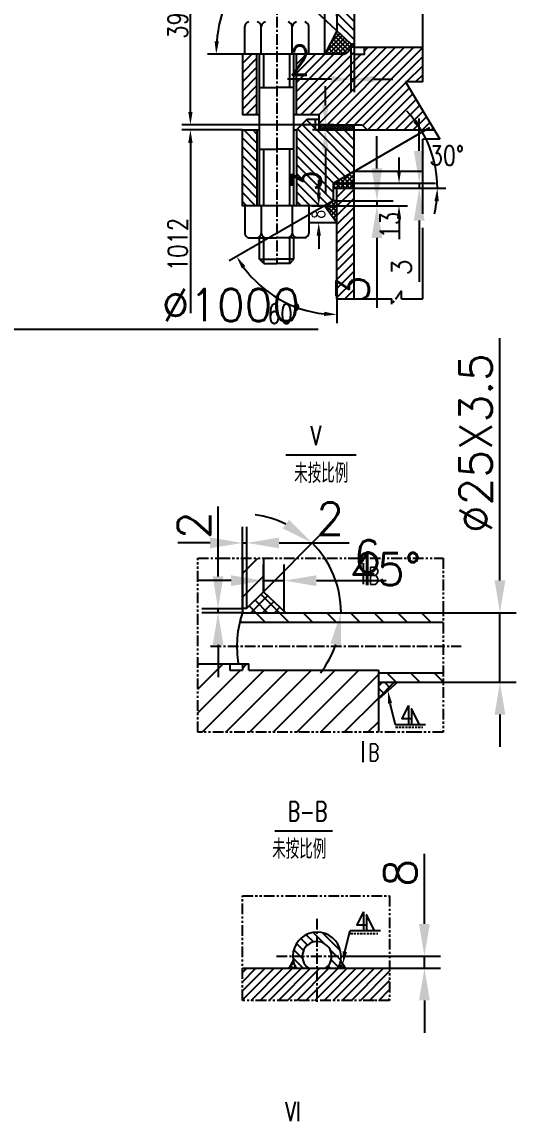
# Model space of a CAD drawing. Header units: millimetres. Extents: x 394735 to 397054, y -22030 to -21189.
# Drawn here: x 396721.7 to 396836.6, y -21728.9 to -21473.5 of the extents above; entities that cross this region are included whole.
import ezdxf

# ---------------------------------------------------------------- set-up
doc = ezdxf.new("R2010")
doc.units = ezdxf.units.MM
for name, pattern in [('CENTERX2', [4, 2.5, -0.5, 0.5, -0.5]), ('HIDDENX2', [0.75, 0.5, -0.25]), ('PHANTOMX2', [5, 2.5, -0.5, 0.5, -0.5, 0.5, -0.5])]:
    doc.linetypes.add(name, pattern=pattern)
for name, color, linetype in [('16CEN', 6, 'CENTERX2'), ('16CON', 4, 'Continuous'), ('16CON2', 3, 'Continuous'), ('16DAS', 2, 'HIDDENX2'), ('16DIM', 3, 'Continuous'), ('PHANTOMX2', 3, 'PHANTOMX2')]:
    doc.layers.add(name, color=color, linetype=linetype)
doc.styles.add('HZ', font='txt', dxfattribs={"width": 0.8, "bigfont": 'HZTXT.SHX'})
doc.styles.get("Standard").update_dxf_attribs({"font": 'txt', "bigfont": 'gbcbig.shx'})
doc.dimstyles.get("Standard").update_dxf_attribs({"dimscale": 1.5, "dimtxt": 5, "dimasz": 5, "dimexe": 2.5, "dimexo": 0, "dimgap": 1.25, "dimtad": 3, "dimdec": 0, "dimdsep": 46, "dimtxsty": 'Standard', "dimcen": 0, "dimaunit": 1, "dimadec": 0, "dimazin": 0, "dimtfac": 1, "dimtdec": 4, "dimtmove": 0, "dimatfit": 1, "dimfxl": 1, "dimtolj": 1, "dimtzin": 0, "dimarcsym": 0})
pattern_1 = [(135, (396222.3366, -21974.4197), (-1.0606602, -1.0606602), [])]
pattern_2 = [(45, (396222.3366, -21974.4197), (-1.0606602, 1.0606602), [])]
pattern_3 = [(45, (395294.6526, -22050.5943), (-2.75244, 2.75244), [])]

# ---------------------------------------------------------------- blocks, each defined once
blk = doc.blocks.new('*D781')
at = {"layer": '16DIM', "color": 0, "lineweight": -2}
for p, q in [((396792.14, -21481.02), (396792.14, -21464.66)), ((396794.94, -21472.12), (396794.94, -21464.66)), ((396787.64, -21467.66), (396783.14, -21467.66)), ((396792.14, -21467.66), (396794.94, -21467.66)), ((396799.44, -21467.66), (396809.64, -21467.66))]:
    blk.add_line(p, q, dxfattribs=at)
at = {"layer": '16DIM', "color": 0}
for points in [[(396787.64, -21466.91), (396787.64, -21468.41), (396792.14, -21467.66)], [(396799.44, -21466.91), (396799.44, -21468.41), (396794.94, -21467.66)]]:
    blk.add_solid(points, dxfattribs=at)
at = {"layer": 'Defpoints', "color": 0}
for p in [(396794.94, -21467.66), (396794.94, -21472.12), (396792.14, -21481.02)]:
    blk.add_point(p, dxfattribs=at)
at = {"layer": '16DIM', "color": 0, "insert": (396806.79, -21463.23), "char_height": 6.75, "attachment_point": 5, "style": 'HZ'}
blk.add_mtext('\\A1;8', dxfattribs=at)
blk = doc.blocks.new('*D786')
at = {"layer": '16DIM', "color": 0, "lineweight": -2}
for p, q in [((396798.14, -21478.62), (396798.14, -21489.84)), ((396798.94, -21478.62), (396798.94, -21489.84)), ((396793.64, -21486.84), (396783.44, -21486.84)), ((396798.94, -21486.84), (396798.14, -21486.84)), ((396803.44, -21486.84), (396807.94, -21486.84))]:
    blk.add_line(p, q, dxfattribs=at)
at = {"layer": '16DIM', "color": 0}
for points in [[(396793.64, -21486.09), (396793.64, -21487.59), (396798.14, -21486.84)], [(396803.44, -21486.09), (396803.44, -21487.59), (396798.94, -21486.84)]]:
    blk.add_solid(points, dxfattribs=at)
at = {"layer": 'Defpoints', "color": 0}
for p in [(396798.14, -21478.62), (396798.94, -21478.62), (396798.14, -21486.84)]:
    blk.add_point(p, dxfattribs=at)
at = {"layer": '16DIM', "color": 0, "insert": (396786.29, -21482.41), "char_height": 6.75, "attachment_point": 5, "style": 'HZ'}
blk.add_mtext('\\A1;2', dxfattribs=at)
blk = doc.blocks.new('*D787')
at = {"layer": '16DIM', "color": 0, "lineweight": -2}
for p, q in [((396792.24, -21492.92), (396792.24, -21488.42)), ((396794.22, -21497.42), (396789.24, -21497.42)), ((396794.17, -21498.62), (396789.24, -21498.62)), ((396792.24, -21497.42), (396792.24, -21498.62)), ((396792.24, -21503.12), (396792.24, -21513.32))]:
    blk.add_line(p, q, dxfattribs=at)
at = {"layer": '16DIM', "color": 0}
for points in [[(396791.49, -21492.92), (396792.99, -21492.92), (396792.24, -21497.42)], [(396791.49, -21503.12), (396792.99, -21503.12), (396792.24, -21498.62)]]:
    blk.add_solid(points, dxfattribs=at)
at = {"layer": 'Defpoints', "color": 0}
for p in [(396792.24, -21498.62), (396794.17, -21498.62), (396794.22, -21497.42)]:
    blk.add_point(p, dxfattribs=at)
at = {"layer": '16DIM', "color": 0, "insert": (396787.81, -21510.47), "char_height": 6.75, "attachment_point": 5, "rotation": 90, "style": 'HZ'}
blk.add_mtext('\\A1;3', dxfattribs=at)
blk = doc.blocks.new('*D573')
at = {"layer": '16CON2', "color": 0, "lineweight": -2}
for p, q in [((396804.24, -21507.57), (396804.24, -21500.07)), ((396791.37, -21516.22), (396807.99, -21516.22)), ((396794.94, -21515.07), (396807.99, -21515.07)), ((396804.24, -21515.07), (396804.24, -21516.22)), ((396804.24, -21523.72), (396804.24, -21539.97))]:
    blk.add_line(p, q, dxfattribs=at)
at = {"layer": '16CON2', "color": 0}
for points in [[(396802.99, -21507.57), (396805.49, -21507.57), (396804.24, -21515.07)], [(396802.99, -21523.72), (396805.49, -21523.72), (396804.24, -21516.22)]]:
    blk.add_solid(points, dxfattribs=at)
at = {"layer": 'Defpoints', "color": 0}
for p in [(396791.37, -21516.22), (396794.94, -21515.07), (396804.24, -21516.22)]:
    blk.add_point(p, dxfattribs=at)
at = {"layer": '16CON2', "color": 0, "insert": (396798.62, -21535.59), "char_height": 7.5, "attachment_point": 5, "rotation": 90}
blk.add_mtext('\\A1;3', dxfattribs=at)
blk = doc.blocks.new('*D574')
at = {"layer": '16CON2', "color": 3, "lineweight": -2}
for p, q in [((396814.07, -21503.49), (396814.07, -21495.99)), ((396812.11, -21510.99), (396817.82, -21510.99)), ((396814.07, -21510.99), (396814.07, -21512.19)), ((396812.79, -21512.19), (396817.82, -21512.19)), ((396814.07, -21519.69), (396814.07, -21533.94))]:
    blk.add_line(p, q, dxfattribs=at)
at = {"layer": '16CON2', "color": 3}
for points in [[(396812.82, -21503.49), (396815.32, -21503.49), (396814.07, -21510.99)], [(396812.82, -21519.69), (396815.32, -21519.69), (396814.07, -21512.19)]]:
    blk.add_solid(points, dxfattribs=at)
at = {"layer": 'Defpoints', "color": 0}
for p in [(396812.11, -21510.99), (396812.79, -21512.19), (396814.07, -21512.19)]:
    blk.add_point(p, dxfattribs=at)
at = {"layer": '16CON2', "color": 0, "insert": (396809.94, -21530.56), "char_height": 4.5, "attachment_point": 5, "rotation": 90}
blk.add_mtext('\\A1;3', dxfattribs=at)
blk = doc.blocks.new('*D575')
at = {"layer": '16CON2', "color": 0, "lineweight": -2}
for p, q in [((396767.29, -21602.36), (396767.29, -21586.11)), ((396773.06, -21609.86), (396763.54, -21609.86)), ((396773.3, -21610.79), (396763.54, -21610.79)), ((396767.29, -21610.79), (396767.29, -21609.86)), ((396767.29, -21618.29), (396767.29, -21625.79))]:
    blk.add_line(p, q, dxfattribs=at)
at = {"layer": '16CON2', "color": 0}
for points in [[(396766.04, -21602.36), (396768.54, -21602.36), (396767.29, -21609.86)], [(396766.04, -21618.29), (396768.54, -21618.29), (396767.29, -21610.79)]]:
    blk.add_solid(points, dxfattribs=at)
at = {"layer": 'Defpoints', "color": 0}
for p in [(396767.29, -21609.86), (396773.06, -21609.86), (396773.3, -21610.79)]:
    blk.add_point(p, dxfattribs=at)
at = {"layer": '16CON2', "color": 0, "insert": (396761.67, -21590.48), "char_height": 7.5, "attachment_point": 5, "rotation": 90}
blk.add_mtext('\\A1;2', dxfattribs=at)
blk = doc.blocks.new('*D576')
at = {"layer": '16CON2', "color": 0, "lineweight": -2}
for p, q in [((396832.84, -21603.29), (396832.84, -21547.04)), ((396817.84, -21610.79), (396836.59, -21610.79)), ((396832.84, -21626.95), (396832.84, -21610.79)), ((396818.77, -21626.95), (396836.59, -21626.95)), ((396832.84, -21634.45), (396832.84, -21641.95))]:
    blk.add_line(p, q, dxfattribs=at)
at = {"layer": '16CON2', "color": 0}
for points in [[(396831.59, -21603.29), (396834.09, -21603.29), (396832.84, -21610.79)], [(396831.59, -21634.45), (396834.09, -21634.45), (396832.84, -21626.95)]]:
    blk.add_solid(points, dxfattribs=at)
at = {"layer": 'Defpoints', "color": 0}
for p in [(396817.84, -21610.79), (396832.84, -21610.79), (396818.77, -21626.95)]:
    blk.add_point(p, dxfattribs=at)
at = {"layer": '16CON2', "color": 0, "insert": (396827.21, -21571.41), "char_height": 7.5, "attachment_point": 5, "rotation": 90}
blk.add_mtext('\\A1;%%C25X3.5', dxfattribs=at)
blk = doc.blocks.new('*D577')
at = {"layer": '16CON2', "color": 0, "lineweight": -2}
for p, q in [((396772.95, -21609.75), (396772.95, -21590.83)), ((396773.99, -21609.75), (396773.99, -21590.83)), ((396765.45, -21594.58), (396757.95, -21594.58)), ((396772.95, -21594.58), (396773.99, -21594.58)), ((396781.49, -21594.58), (396797.74, -21594.58))]:
    blk.add_line(p, q, dxfattribs=at)
at = {"layer": '16CON2', "color": 0}
for points in [[(396765.45, -21593.33), (396765.45, -21595.83), (396772.95, -21594.58)], [(396781.49, -21593.33), (396781.49, -21595.83), (396773.99, -21594.58)]]:
    blk.add_solid(points, dxfattribs=at)
at = {"layer": 'Defpoints', "color": 0}
for p in [(396773.99, -21594.58), (396772.95, -21609.75), (396773.99, -21609.75)]:
    blk.add_point(p, dxfattribs=at)
at = {"layer": '16CON2', "color": 0, "insert": (396793.36, -21588.96), "char_height": 7.5, "attachment_point": 5}
blk.add_mtext('\\A1;2', dxfattribs=at)
blk = doc.blocks.new('*D578')
at = {"layer": '16CON2', "color": 0, "lineweight": -2}
blk.add_line((396777.82, -21605.92), (396791.82, -21591.92), dxfattribs=at)
for start, end in [(63.824, 82.648), (360, 45), (322.352, 341.176)]:
    blk.add_arc((396772.95, -21610.79), 22.93, start, end, dxfattribs=at)
at = {"layer": '16CON2', "color": 0}
for points in [[(396783.79, -21589.19), (396782.34, -21591.23), (396789.16, -21594.58)], [(396793.42, -21617.98), (396795.89, -21618.39), (396795.88, -21610.79)]]:
    blk.add_solid(points, dxfattribs=at)
at = {"layer": 'Defpoints', "color": 0}
for p in [(396792.81, -21599.32), (396777.82, -21605.92), (396772.95, -21610.79), (396773.99, -21609.75), (396819.65, -21610.79)]:
    blk.add_point(p, dxfattribs=at)
at = {"layer": '16CON2', "color": 0, "insert": (396806.18, -21600.68), "char_height": 7.5, "attachment_point": 5}
blk.add_mtext('\\A1;45%%D', dxfattribs=at)
blk = doc.blocks.new('*D579')
at = {"layer": '16CON2', "color": 0, "lineweight": -2}
for p, q in [((396777.82, -21605.92), (396777.82, -21599.6)), ((396782.65, -21610.79), (396782.65, -21599.6)), ((396770.32, -21603.35), (396762.82, -21603.35)), ((396777.82, -21603.35), (396782.65, -21603.35)), ((396790.15, -21603.35), (396806.4, -21603.35))]:
    blk.add_line(p, q, dxfattribs=at)
at = {"layer": '16CON2', "color": 0}
for points in [[(396770.32, -21602.1), (396770.32, -21604.6), (396777.82, -21603.35)], [(396790.15, -21602.1), (396790.15, -21604.6), (396782.65, -21603.35)]]:
    blk.add_solid(points, dxfattribs=at)
at = {"layer": 'Defpoints', "color": 0}
for p in [(396782.65, -21603.35), (396777.82, -21605.92), (396782.65, -21610.79)]:
    blk.add_point(p, dxfattribs=at)
at = {"layer": '16CON2', "color": 0, "insert": (396802.02, -21597.72), "char_height": 7.5, "attachment_point": 5}
blk.add_mtext('\\A1;6', dxfattribs=at)
blk = doc.blocks.new('*D612')
at = {"layer": '16CON2', "color": 0, "lineweight": -2}
for p, q in [((396560.6, -21544.95), (396553.1, -21544.95)), ((396568.1, -21544.73), (396568.1, -21548.7)), ((396568.1, -21544.95), (396668.1, -21544.95)), ((396668.1, -21544.51), (396668.1, -21548.7)), ((396675.6, -21544.95), (396790.6, -21544.95))]:
    blk.add_line(p, q, dxfattribs=at)
at = {"layer": '16CON2', "color": 0}
for points in [[(396560.6, -21543.7), (396560.6, -21546.2), (396568.1, -21544.95)], [(396675.6, -21543.7), (396675.6, -21546.2), (396668.1, -21544.95)]]:
    blk.add_solid(points, dxfattribs=at)
at = {"layer": 'Defpoints', "color": 0}
for p in [(396568.1, -21544.73), (396668.1, -21544.51), (396668.1, -21544.95)]:
    blk.add_point(p, dxfattribs=at)
at = {"layer": '16CON2', "color": 0, "insert": (396736.85, -21539.32), "char_height": 7.5, "attachment_point": 5}
blk.add_mtext('\\A1;          %%C1000', dxfattribs=at)
blk = doc.blocks.new('*D622')
at = {"layer": '16CON2', "color": 0, "lineweight": -2}
for p, q in [((396815.28, -21683.11), (396815.28, -21666.86)), ((396799.4, -21690.61), (396819.03, -21690.61)), ((396815.28, -21693.38), (396815.28, -21690.61)), ((396801.55, -21693.38), (396819.03, -21693.38)), ((396815.28, -21700.88), (396815.28, -21708.38))]:
    blk.add_line(p, q, dxfattribs=at)
at = {"layer": '16CON2', "color": 0}
for points in [[(396814.03, -21683.11), (396816.53, -21683.11), (396815.28, -21690.61)], [(396814.03, -21700.88), (396816.53, -21700.88), (396815.28, -21693.38)]]:
    blk.add_solid(points, dxfattribs=at)
at = {"layer": 'Defpoints', "color": 0}
for p in [(396799.4, -21690.61), (396815.28, -21690.61), (396801.55, -21693.38)]:
    blk.add_point(p, dxfattribs=at)
at = {"layer": '16CON2', "color": 0, "insert": (396809.65, -21671.24), "char_height": 7.5, "attachment_point": 5, "rotation": 90}
blk.add_mtext('\\A1;8', dxfattribs=at)

msp = doc.modelspace()

# ---------------------------------------------------------------- hatches: boundary and pattern name
at = {"layer": '16CON2'}
h = msp.add_hatch(dxfattribs=at)
h.set_pattern_fill('ANSI31', color=256, scale=12, angle=90, style=0)
h.set_pattern_definition(pattern_1)
h.paths.add_polyline_path([(396798.94, -21459.9), (396794.94, -21459.9), (396794.94, -21475.61), (396798.14, -21478.62), (396798.94, -21478.62)])
h = msp.add_hatch(dxfattribs=at)
h.set_pattern_fill('ANSI37', color=256, scale=6, angle=-90, style=0)
h.set_pattern_definition([(315, (396535.8952, -20981.811), (0.5303301, 0.5303301), []), (45, (396535.8952, -20981.811), (-0.5303301, 0.5303301), [])])
h.paths.add_polyline_path([(396796.19, -21481.02, 0.356394), (396798.14, -21479.42), (396798.94, -21479.42), (396798.94, -21478.62), (396798.14, -21478.62), (396794.94, -21475.61), (396792.14, -21481.02)])
h.paths.add_polyline_path([(396794.14, -21510.99), (396794.14, -21512.19), (396798.94, -21512.19), (396798.94, -21508.22)])
h.paths.add_polyline_path([(396792.07, -21516.22), (396794.94, -21520.22), (396794.94, -21515.02), (396794.14, -21515.02)])
h = msp.add_hatch(dxfattribs=at)
h.set_pattern_fill('ANSI31', color=256, scale=12, style=0)
h.set_pattern_definition(pattern_2)
h.paths.add_polyline_path([(396800.78, -21497.42), (396801.99, -21498.62), (396817.62, -21498.62), (396810.85, -21487.46), (396814.88, -21487.46), (396814.88, -21479.42), (396801.34, -21479.42), (396801.34, -21481.02), (396798.94, -21481.02), (396798.94, -21479.42), (396798.14, -21479.42, -0.356394), (396796.19, -21481.02), (396785.54, -21481.02), (396785.54, -21495.02), (396790.81, -21495.02), (396790.81, -21497.42)])
h.paths.add_polyline_path([(396776.34, -21481.02), (396772.94, -21481.02), (396772.94, -21495.02), (396776.34, -21495.02)])
h.paths.add_polyline_path([(396789.32, -21480.51), (396792.57, -21480.51), (396792.57, -21487.26), (396789.32, -21487.26)], flags=25)
h = msp.add_hatch(dxfattribs=at)
h.set_pattern_fill('ANSI31', color=256, scale=12, angle=90, style=0)
h.set_pattern_definition(pattern_1)
h.paths.add_polyline_path([(396798.94, -21498.62), (396789.94, -21498.62), (396789.94, -21496.22), (396787.94, -21496.22), (396785.54, -21498.62), (396785.54, -21516.22), (396792.07, -21516.22), (396794.14, -21515.02), (396794.14, -21510.99), (396798.94, -21508.22)])
h.paths.add_polyline_path([(396776.34, -21498.62), (396772.94, -21498.62), (396772.94, -21516.22), (396776.34, -21516.22)])
h.paths.add_polyline_path([(396785.91, -21507.44), (396785.91, -21504.19), (396792.66, -21504.19), (396792.66, -21507.44)], flags=24)
h = msp.add_hatch(dxfattribs=at)
h.set_pattern_fill('ANSI37', color=256, scale=4, angle=-90, style=0)
h.set_pattern_definition([(315, (396037.16934, -20527.2241), (0.3535534, 0.3535534), []), (45, (396037.16934, -20527.2241), (-0.3535534, 0.3535534), [])])
h.paths.add_polyline_path([(396798.94, -21498.62), (396798.94, -21497.42), (396790.81, -21497.42), (396790.81, -21498.62)])
h = msp.add_hatch(dxfattribs=at)
h.set_pattern_fill('ANSI31', color=256, scale=12, style=0)
h.set_pattern_definition(pattern_2)
h.paths.add_polyline_path([(396794.94, -21537.85), (396798.94, -21537.85), (396798.94, -21512.19), (396794.94, -21512.19)])
h = msp.add_hatch(dxfattribs=at)
h.set_pattern_fill('ANSI31', color=256, scale=31.140303, style=0)
h.set_pattern_definition(pattern_3)
h.paths.add_polyline_path([(396777.82, -21598.1), (396772.95, -21598.1), (396772.95, -21609.75), (396773.99, -21609.75), (396777.82, -21605.92)])
h = msp.add_hatch(dxfattribs=at)
h.set_pattern_fill('ANSI37', color=256, scale=15.570151, style=0)
h.set_pattern_definition([(45, (395294.6526, -22050.5943), (-1.37622, 1.37622), []), (135, (395294.6526, -22050.5943), (-1.37622, -1.37622), [])])
h.paths.add_polyline_path([(396783.05, -21610.79), (396777.82, -21605.92), (396773.99, -21609.75), (396772.95, -21609.75), (396772.95, -21610.79)])
h.paths.add_polyline_path([(396804.58, -21630.89), (396809, -21626.95), (396804.58, -21626.95)])
h = msp.add_hatch(dxfattribs=at)
h.set_pattern_fill('ANSI31', color=256, scale=31.140303, angle=90, style=0)
h.set_pattern_definition([(135, (395294.6526, -22050.5943), (-2.75244, -2.75244), [])])
h.paths.add_polyline_path([(396819.65, -21626.95), (396819.65, -21624.76), (396804.58, -21624.76), (396804.58, -21626.95)])
h.paths.add_polyline_path([(396819.65, -21612.98), (396819.65, -21610.79), (396772.95, -21610.79, 0.023842), (396772.32, -21612.98)])
h = msp.add_hatch(dxfattribs=at)
h.set_pattern_fill('ANSI31', color=256, scale=31.140303, style=0)
h.set_pattern_definition(pattern_3)
h.paths.add_polyline_path([(396774.41, -21624.17), (396774.41, -21622.71), (396772.95, -21622.71), (396772.95, -21624.17), (396770.03, -21624.17), (396770.03, -21622.71), (396762.58, -21622.71), (396762.58, -21638.59), (396804.58, -21638.59), (396804.58, -21624.17)])
h = msp.add_hatch(dxfattribs=at)
h.set_pattern_fill('ANSI31', color=256, scale=12, angle=90, style=0)
h.set_pattern_definition([(135, (396217.3031, -21804.5698), (-1.06066, -1.06066), [])])
h.paths.add_polyline_path([(396790.29, -21687.21), (396790.29, -21685.02, 0.414214), (396784.7, -21690.61), (396786.89, -21690.61, -0.414214)])
h.paths.add_polyline_path([(396793.7, -21690.61), (396795.89, -21690.61, 0.414214), (396790.29, -21685.02), (396790.29, -21687.21, -0.414214)])
h.paths.add_polyline_path([(396795.16, -21693.38, 0.129752), (396795.89, -21690.61), (396793.7, -21690.61, -0.240871), (396792.29, -21693.38)])
h.paths.add_polyline_path([(396788.3, -21693.38, -0.240871), (396786.89, -21690.61), (396784.7, -21690.61, 0.129752), (396785.43, -21693.38)])
h = msp.add_hatch(dxfattribs=at)
h.set_pattern_fill('ANSI31', color=256, scale=12, style=0)
h.set_pattern_definition([(45, (396217.3031, -21804.5698), (-1.06066, 1.06066), [])])
h.paths.add_polyline_path([(396790.29, -21700.87), (396790.29, -21693.38), (396772.94, -21693.38), (396772.94, -21700.87)])
h.paths.add_polyline_path([(396803.52, -21700.87), (396807.18, -21700.87), (396807.18, -21693.38), (396790.29, -21693.38), (396790.29, -21700.87)])
h = msp.add_hatch(dxfattribs=at)
h.set_pattern_fill('ANSI37', color=256, scale=6, style=0)
h.set_pattern_definition([(45, (396217.3031, -21818.5447), (-0.5303301, 0.5303301), []), (135, (396217.3031, -21818.5447), (-0.5303301, -0.5303301), [])])
h.paths.add_polyline_path([(396785.43, -21693.38, -0.083231), (396784.79, -21691.64), (396783.76, -21693.38)])
h.paths.add_polyline_path([(396796.83, -21693.38), (396795.79, -21691.64, -0.083231), (396795.16, -21693.38)])

# ---------------------------------------------------------------- linework, layer by layer
for p, q in [((396798.94, -21459.9), (396798.94, -21479.42)), ((396794.94, -21475.61), (396792.14, -21481.02)), ((396796.19, -21481.02), (396772.94, -21481.02)), ((396776.34, -21495.02), (396776.34, -21481.02)), ((396785.54, -21495.02), (396785.54, -21481.02)), ((396798.94, -21479.42), (396798.14, -21479.42)), ((396798.94, -21479.42), (396814.88, -21479.42)), ((396787.94, -21496.22), (396785.54, -21498.62)), ((396790.81, -21496.22), (396787.94, -21496.22)), ((396789.94, -21498.62), (396789.94, -21496.22)), ((396790.81, -21498.62), (396790.81, -21495.02)), ((396776.34, -21498.62), (396776.34, -21516.22)), ((396785.54, -21498.62), (396785.54, -21516.22)), ((396798.94, -21537.85), (396798.94, -21497.42)), ((396800.78, -21497.42), (396801.99, -21498.62)), ((396794.14, -21510.99), (396798.94, -21508.22)), ((396798.94, -21508.22), (396814.88, -21508.22)), ((396794.14, -21515.02), (396794.14, -21510.99)), ((396794.14, -21512.19), (396814.88, -21512.19)), ((396794.94, -21516.22), (396794.94, -21512.19)), ((396794.14, -21515.02), (396792.07, -21516.22)), ((396794.94, -21520.22), (396792.07, -21516.22)), ((396794.14, -21515.02), (396794.94, -21515.02))]:
    msp.add_line(p, q)
at = {"color": 3, "linetype": 'ByBlock'}
for p, q in [((396809.37, -21507.99), (396809.37, -21504.99)), ((396790.7, -21513.22), (396790.7, -21510.22)), ((396794.21, -21510.99), (396813.4, -21510.99)), ((396790.15, -21516.22), (396792.7, -21516.22)), ((396801.6, -21516.22), (396811.37, -21516.22)), ((396809.37, -21519.22), (396809.37, -21524.04)), ((396794.88, -21520.22), (396788.7, -21520.22)), ((396790.7, -21523.22), (396790.7, -21526.22))]:
    msp.add_line(p, q, dxfattribs=at)
at = {"color": 0, "linetype": 'ByBlock'}
msp.add_line((396789.06, -21516.22), (396791.11, -21516.22), dxfattribs=at)
for points in [[(396794.94, -21459.9), (396794.94, -21475.61)], [(396772.94, -21481.02), (396772.94, -21495.02), (396776.94, -21495.02)], [(396798.94, -21479.42), (396798.94, -21481.02), (396801.34, -21481.02), (396801.34, -21479.42)], [(396784.94, -21495.02), (396790.81, -21495.02)], [(396792.07, -21516.22), (396772.94, -21516.22), (396772.94, -21498.62), (396776.94, -21498.62)], [(396784.94, -21498.62), (396785.54, -21498.62)], [(396789.94, -21498.62), (396817.62, -21498.62)], [(396790.81, -21497.42), (396800.78, -21497.42)], [(396794.94, -21537.85), (396794.94, -21512.19)]]:
    msp.add_lwpolyline(points)
msp.add_arc((396796.19, -21479.02), 2, 270, 348.463)
at = {"color": 3, "linetype": 'ByBlock'}
for points in [[(396808.87, -21507.99), (396809.87, -21507.99), (396809.37, -21510.99)], [(396790.2, -21513.22), (396791.2, -21513.22), (396790.7, -21516.22)], [(396808.87, -21519.22), (396809.87, -21519.22), (396809.37, -21516.22)], [(396790.2, -21523.22), (396791.2, -21523.22), (396790.7, -21520.22)]]:
    msp.add_solid(points, dxfattribs=at)
at = {"layer": '16CEN'}
for p, q in [((396780.94, -21468.35), (396780.94, -21529.71)), ((396790.29, -21681.91), (396790.29, -21701.19))]:
    msp.add_line(p, q, dxfattribs=at)
for points in [[(396765.53, -21618.58), (396823.82, -21618.58)], [(396780.89, -21690.61), (396799.4, -21690.61)]]:
    msp.add_lwpolyline(points, dxfattribs=at)
at = {"layer": '16CON'}
for p, q in [((396777.35, -21481.02), (396777.35, -21474.58)), ((396784.54, -21481.02), (396784.54, -21474.58)), ((396798.14, -21478.62), (396794.94, -21475.61)), ((396777.35, -21516.22), (396777.35, -21522.66)), ((396784.54, -21516.22), (396784.54, -21522.66)), ((396776.94, -21528.67), (396780.94, -21528.67)), ((396777.94, -21529.67), (396780.94, -21529.67)), ((396784.94, -21528.67), (396780.94, -21528.67)), ((396783.94, -21529.67), (396780.94, -21529.67)), ((396772.95, -21598.1), (396772.95, -21610.79)), ((396777.82, -21598.1), (396777.82, -21605.92)), ((396773.99, -21609.75), (396777.82, -21605.92)), ((396770.03, -21622.71), (396770.03, -21624.17)), ((396772.95, -21622.71), (396772.95, -21624.17)), ((396774.41, -21624.17), (396774.41, -21622.71)), ((396772.94, -21693.38), (396807.18, -21693.38))]:
    msp.add_line(p, q, dxfattribs=at)
for points in [[(396773.48, -21481.02), (396773.48, -21474.58)], [(396788.41, -21481.02), (396788.41, -21474.58)], [(396798.14, -21478.62), (396798.94, -21478.62)], [(396776.94, -21503.13), (396776.94, -21486.61), (396776.94, -21481.02)], [(396784.94, -21503.13), (396784.94, -21486.61), (396784.94, -21481.02)], [(396776.94, -21488.74), (396780.94, -21488.74)], [(396784.94, -21488.74), (396780.94, -21488.74)], [(396776.94, -21516.22), (396776.94, -21503.13)], [(396776.94, -21503.13), (396780.94, -21503.13)], [(396784.94, -21503.13), (396780.94, -21503.13)], [(396784.94, -21516.22), (396784.94, -21503.13)], [(396773.48, -21516.22), (396773.48, -21522.66)], [(396788.41, -21516.22), (396788.41, -21522.66)], [(396774.44, -21523.71), (396780.94, -21523.71)], [(396776.94, -21528.67), (396776.94, -21523.71)], [(396787.45, -21523.71), (396780.94, -21523.71)], [(396784.94, -21528.67), (396784.94, -21523.71)], [(396777.94, -21529.67), (396776.94, -21528.67)], [(396783.94, -21529.67), (396784.94, -21528.67)], [(396777.82, -21605.92), (396783.05, -21610.79)], [(396772.95, -21609.75), (396773.99, -21609.75)], [(396772.95, -21610.79), (396819.65, -21610.79)], [(396772.32, -21612.98), (396819.65, -21612.98)], [(396762.58, -21622.71), (396774.41, -21622.71)], [(396770.03, -21624.17), (396772.95, -21624.17)], [(396774.41, -21624.17), (396804.58, -21624.17)], [(396804.58, -21624.17), (396804.58, -21638.59)], [(396804.58, -21624.76), (396819.65, -21624.76)], [(396804.58, -21626.95), (396819.65, -21626.95)], [(396809, -21626.95), (396804.58, -21630.89)], [(396784.79, -21691.64), (396783.76, -21693.38)], [(396795.79, -21691.64), (396796.83, -21693.38)]]:
    msp.add_lwpolyline(points, dxfattribs=at)
for centre, radius, start, end in [((396774.71, -21474.75), 1.24, 102.9148, 172.3688), ((396776.12, -21474.75), 1.24, 7.6312, 77.0852), ((396778.58, -21474.75), 1.24, 102.9148, 172.3688), ((396783.31, -21474.75), 1.24, 7.6312, 77.0852), ((396785.77, -21474.75), 1.24, 102.9148, 172.3688), ((396787.17, -21474.75), 1.24, 7.6312, 77.0852), ((396774.71, -21522.5), 1.24, 187.6312, 257.0852), ((396776.12, -21522.5), 1.24, 282.9148, 352.3688), ((396778.58, -21522.5), 1.24, 187.6312, 257.0852), ((396783.31, -21522.5), 1.24, 282.9148, 352.3688), ((396785.77, -21522.5), 1.24, 187.6312, 257.0852), ((396787.17, -21522.5), 1.24, 282.9148, 352.3688), ((396795.58, -21618.51), 23.91, 161.1566, 190.1114), ((396790.29, -21690.61), 5.6, 330.4281, 209.5719), ((396790.29, -21690.61), 3.41, 305.8283, 234.1717)]:
    msp.add_arc(centre, radius, start, end, dxfattribs=at)
at = {"layer": '16CON2', "color": 3, "linetype": 'ByBlock'}
for p, q in [((396760.86, -21494.42), (396760.86, -21455.74)), ((396790.74, -21497.42), (396758.86, -21497.42)), ((396772.88, -21498.62), (396758.86, -21498.62)), ((396760.86, -21501.62), (396760.86, -21541.23))]:
    msp.add_line(p, q, dxfattribs=at)
at = {"layer": '16CON2'}
for p, q in [((396814.88, -21487.46), (396814.88, -21459.9)), ((396814.88, -21487.46), (396810.85, -21487.46)), ((396810.85, -21487.46), (396818.89, -21500.73)), ((396818.89, -21500.73), (396814.88, -21500.73)), ((396814.88, -21518.12), (396814.88, -21500.73)), ((396814.88, -21537.85), (396814.88, -21521.36)), ((396794.94, -21537.85), (396807.7, -21537.85)), ((396809.98, -21537.85), (396814.88, -21537.85)), ((396783.04, -21574.11), (396799.44, -21574.11)), ((396807.27, -21631.88), (396808.49, -21636.76)), ((396808.49, -21636.76), (396811.49, -21636.76)), ((396811.49, -21636.76), (396815.53, -21636.76)), ((396780.5, -21661.45), (396793.93, -21661.45)), ((396796.79, -21689.55), (396798.02, -21684.67)), ((396798.02, -21684.67), (396801.02, -21684.67)), ((396801.02, -21684.67), (396805.05, -21684.67))]:
    msp.add_line(p, q, dxfattribs=at)
for points in [[(396801.02, -21599.28, 0, 0, 0), (396799.32, -21599.28, 1.2, 0, 0), (396794.02, -21599.28, 0, 0, 0)], [(396801.02, -21645.5, 0, 0, 0), (396799.32, -21645.5, 1.2, 0, 0), (396794.02, -21645.5, 0, 0, 0)]]:
    msp.add_lwpolyline(points, format="xyseb", dxfattribs=at)
for points in [[(396801.02, -21599.28), (396801.02, -21604.13)], [(396814.12, -21636.76), (396812.26, -21633.1), (396812.26, -21636.76)], [(396801.02, -21645.5), (396801.02, -21640.66)], [(396803.64, -21684.67), (396801.78, -21681.02), (396801.78, -21684.67)]]:
    msp.add_lwpolyline(points, dxfattribs=at)
at = {"layer": '16CON2', "color": 3, "linetype": 'ByBlock'}
for points in [[(396760.36, -21494.42), (396761.36, -21494.42), (396760.86, -21497.42)], [(396760.36, -21501.62), (396761.36, -21501.62), (396760.86, -21498.62)]]:
    msp.add_solid(points, dxfattribs=at)
at = {"layer": '16CON2'}
for points in [[(396806.78, -21631.96), (396807.76, -21631.8), (396806.79, -21628.92)], [(396796.3, -21689.47), (396797.29, -21689.63), (396796.31, -21692.51)]]:
    msp.add_solid(points, dxfattribs=at)
at = {"layer": '16DAS'}
for p, q in [((396808.59, -21637.42), (396814.94, -21637.42)), ((396798.11, -21685.34), (396804.46, -21685.34))]:
    msp.add_line(p, q, dxfattribs=at)
at = {"layer": '16DIM', "color": 3, "linetype": 'ByBlock'}
for p, q in [((396794.9, -21475.57), (396774.6, -21456.45)), ((396772.88, -21481.02), (396764.85, -21481.02)), ((396799, -21508.19), (396816.5, -21498.08)), ((396814.95, -21512.19), (396820.29, -21512.19)), ((396792.01, -21516.25), (396769.86, -21529.04)), ((396794.94, -21537.91), (396794.94, -21543.52))]:
    msp.add_line(p, q, dxfattribs=at)
at = {"layer": '16DIM'}
for points in [[(396777.94, -21488.74), (396777.94, -21481.02)], [(396783.94, -21488.74), (396783.94, -21481.02)], [(396777.94, -21516.22), (396777.94, -21503.13)], [(396783.94, -21516.22), (396783.94, -21503.13)], [(396777.94, -21529.67), (396777.94, -21523.71)], [(396783.94, -21529.67), (396783.94, -21523.71)]]:
    msp.add_lwpolyline(points, dxfattribs=at)
at = {"layer": '16DIM', "color": 3, "linetype": 'ByBlock'}
for centre, radius, start, end in [((396800.69, -21481.02), 33.85, 141.7981, 174.9201), ((396792.07, -21512.19), 26.22, 0, 43.1189), ((396792.07, -21512.19), 26.22, 346.8811, 353.4406), ((396794.94, -21514.56), 26.96, 216.378, 263.622)]:
    msp.add_arc(centre, radius, start, end, dxfattribs=at)
for points in [[(396767.48, -21478.05), (396766.48, -21478.01), (396766.85, -21481.02)], [(396813.54, -21496.3), (396812.71, -21496.85), (396814.77, -21499.08)], [(396817.61, -21515.16), (396818.61, -21515.21), (396818.29, -21512.19)], [(396772.82, -21530.82), (396773.65, -21530.28), (396771.59, -21528.04)], [(396791.98, -21540.86), (396791.92, -21541.85), (396794.94, -21541.52)]]:
    msp.add_solid(points, dxfattribs=at)
at = {"layer": 'Defpoints', "color": 0, "linetype": 'ByBlock'}
for p in [(396794.94, -21475.61), (396798.14, -21478.62), (396772.94, -21481.02), (396796.19, -21481.02), (396772.94, -21498.62), (396790.81, -21497.42), (396798.94, -21508.22), (396817.89, -21507.64), (396794.14, -21510.99), (396794.14, -21510.99), (396794.14, -21510.99), (396794.14, -21512.19), (396794.94, -21512.19), (396814.88, -21512.19), (396789, -21516.22), (396789.11, -21516.22), (396790.08, -21516.22), (396790.7, -21516.22), (396792.07, -21516.22), (396792.07, -21516.22), (396794.14, -21515.02), (396803.56, -21516.22), (396794.94, -21520.22), (396794.94, -21520.22), (396777.61, -21535.21), (396794.94, -21537.85)]:
    msp.add_point(p, dxfattribs=at)
at = {"layer": 'Defpoints', "color": 3, "linetype": 'ByBlock'}
msp.add_point((396811.4, -21516.22), dxfattribs=at)
at = {"layer": 'PHANTOMX2'}
for p, q in [((396809.98, -21535.97), (396807.7, -21539.12)), ((396809.98, -21537.85), (396809.98, -21535.97)), ((396807.7, -21539.12), (396807.7, -21537.85))]:
    msp.add_line(p, q, dxfattribs=at)
for points in [[(396813.55, -21638.59), (396762.58, -21638.59), (396762.58, -21598.1), (396819.65, -21598.1), (396819.65, -21638.59)], [(396803.52, -21700.87), (396772.94, -21700.87), (396772.94, -21676.58), (396807.18, -21676.58), (396807.18, -21700.87)]]:
    msp.add_lwpolyline(points, close=True, dxfattribs=at)

# ---------------------------------------------------------------- texts
at = {"color": 3, "linetype": 'ByBlock', "attachment_point": 5, "rotation": 90, "style": 'HZ'}
for s, insert, char_height in [('\\A1;8', (396790.61, -21518.22), 3), ('\\A1;  13', (396807.25, -21523.97), 4.5)]:
    msp.add_mtext(s, dxfattribs=dict(at, insert=insert, char_height=char_height))
at = {"layer": '16CON2', "style": 'HZ', "width": 0.7}
for s, height, p in [('V', 4.5, (396788.79, -21571.86)), ('未按比例', 4.5, (396784.98, -21580.64)), ('B', 4, (396802.25, -21604.24)), ('B', 4, (396802.25, -21645.27)), ('B-B', 4.5, (396783.48, -21659.2)), ('未按比例', 4.5, (396779.87, -21667.98)), ('VI', 4.5, (396782.95, -21728.91))]:
    msp.add_text(s, height=height, dxfattribs=at).set_placement(p)
at = {"layer": '16CON2', "color": 3, "linetype": 'ByBlock', "char_height": 4.5, "attachment_point": 5, "rotation": 90, "style": 'HZ'}
for s, insert in [('\\A1;3986', (396757.91, -21471.26)), ('1012', (396757.91, -21525.23))]:
    msp.add_mtext(s, dxfattribs=dict(at, insert=insert))
at = {"layer": '16CON2', "char_height": 4.5, "attachment_point": 4, "style": 'HZ'}
for insert in [(396809.56, -21634.63), (396799.08, -21682.54)]:
    msp.add_mtext('\\A1;4', dxfattribs=dict(at, insert=insert))
at = {"layer": '16DIM', "width": 0.75}
msp.add_text('60%%D', height=4.5, dxfattribs=at).set_placement((396778.85, -21543.61))
at = {"layer": '16DIM', "color": 3, "linetype": 'ByBlock', "insert": (396820.46, -21504.58), "char_height": 4.5, "attachment_point": 5, "style": 'HZ'}
msp.add_mtext('\\A1;30°', dxfattribs=at)

# ---------------------------------------------------------------- dimensions: what is measured, and where the dimension line sits
at = {"layer": '16CON2'}
dim = msp.add_linear_dim(base=(396814.07, -21512.19), p1=(396812.11, -21510.99), p2=(396812.79, -21512.19), angle=90, text='3', dimstyle='Standard', override={"dimtxt": 3, "dimclrd": 3, "dimclre": 3}, dxfattribs=at)
dim.commit()
dim.dimension.update_dxf_attribs({"geometry": '*D574', "text_midpoint": (396809.94, -21530.56)})
for base, p1, p2, text, picture, middle in [((396804.24, -21516.22), (396794.94, -21515.07), (396791.37, -21516.22), '3', '*D573', (396798.62, -21535.59)), ((396832.84, -21610.79), (396818.77, -21626.95), (396817.84, -21610.79), '%%C25X3.5', '*D576', (396827.21, -21571.41)), ((396767.29, -21609.86), (396773.3, -21610.79), (396773.06, -21609.86), '2', '*D575', (396761.67, -21590.48)), ((396815.28, -21690.61), (396801.55, -21693.38), (396799.4, -21690.61), '8', '*D622', (396809.65, -21671.24))]:
    dim = msp.add_linear_dim(base=base, p1=p1, p2=p2, angle=90, text=text, dimstyle='Standard', dxfattribs=at)
    dim.commit()
    dim.dimension.update_dxf_attribs({"geometry": picture, "text_midpoint": middle})
for base, p1, p2, text, picture, middle in [((396668.1, -21544.95), (396568.1, -21544.73), (396668.1, -21544.51), '          %%C1000', '*D612', (396736.85, -21539.32)), ((396773.99, -21594.58), (396772.95, -21609.75), (396773.99, -21609.75), '2', '*D577', (396793.36, -21588.96)), ((396782.65, -21603.35), (396777.82, -21605.92), (396782.65, -21610.79), '6', '*D579', (396802.02, -21597.72))]:
    dim = msp.add_linear_dim(base=base, p1=p1, p2=p2, text=text, dimstyle='Standard', dxfattribs=at)
    dim.commit()
    dim.dimension.update_dxf_attribs({"geometry": picture, "text_midpoint": middle})
dim = msp.add_angular_dim_2l(base=(396792.81, -21599.32), line1=((396772.95, -21610.79), (396819.65, -21610.79)), line2=((396773.99, -21609.75), (396777.82, -21605.92)), text='45%%D', dimstyle='Standard', override={"dimtih": 1, "dimtoh": 1, "dimadec": 4}, dxfattribs=at)
dim.commit()
dim.dimension.update_dxf_attribs({"geometry": '*D578', "text_midpoint": (396794.89, -21604.11), "dimtype": 162})
at = {"layer": '16DIM'}
for base, p1, p2, text, picture, middle in [((396794.94, -21467.66), (396792.14, -21481.02), (396794.94, -21472.12), '8', '*D781', (396806.79, -21463.23)), ((396798.14, -21486.84), (396798.94, -21478.62), (396798.14, -21478.62), '2', '*D786', (396786.29, -21482.41))]:
    dim = msp.add_linear_dim(base=base, p1=p1, p2=p2, text=text, dimstyle='Standard', override={"dimtxt": 4.5, "dimasz": 3, "dimexe": 2, "dimgap": 0.7, "dimtad": 1, "dimtih": 0, "dimtoh": 0, "dimtxsty": 'HZ'}, dxfattribs=at)
    dim.commit()
    dim.dimension.update_dxf_attribs({"geometry": picture, "text_midpoint": middle})
dim = msp.add_linear_dim(base=(396792.24, -21498.62), p1=(396794.22, -21497.42), p2=(396794.17, -21498.62), angle=270, text='3', dimstyle='Standard', override={"dimtxt": 4.5, "dimasz": 3, "dimexe": 2, "dimgap": 0.7, "dimtad": 1, "dimtih": 0, "dimtoh": 0, "dimtxsty": 'HZ'}, dxfattribs=at)
dim.commit()
dim.dimension.update_dxf_attribs({"geometry": '*D787', "text_midpoint": (396787.81, -21510.47)})

doc.saveas('drawing.dxf')
